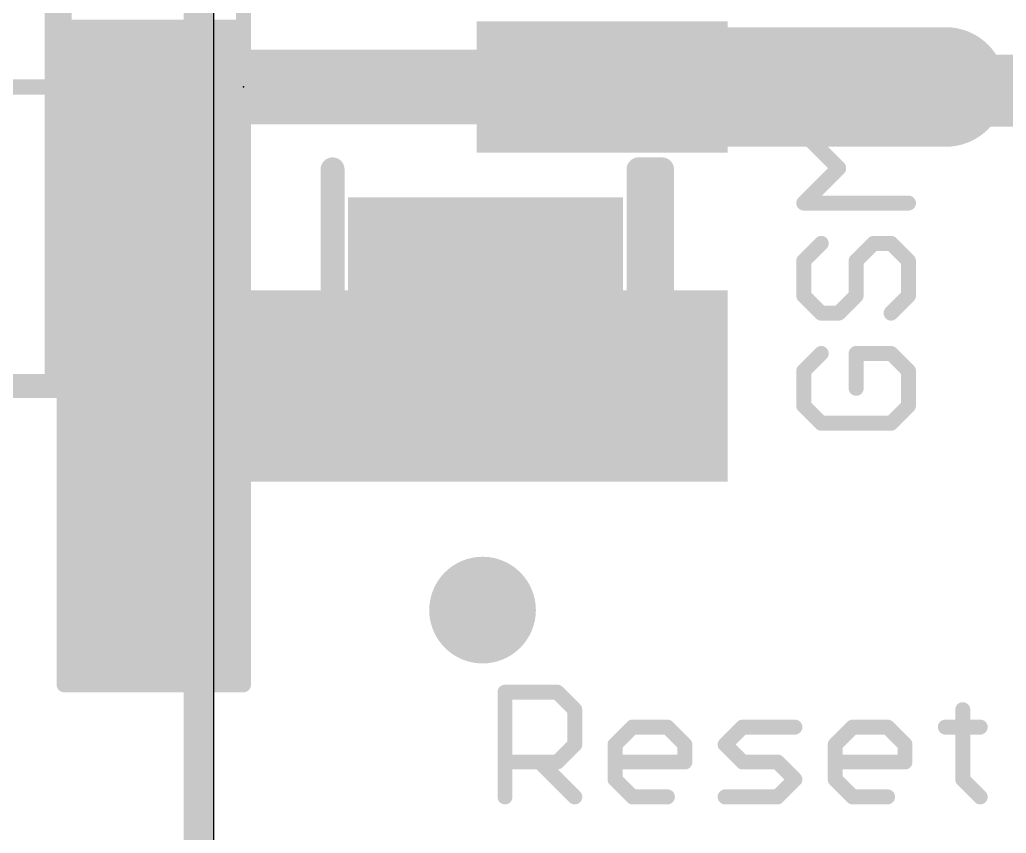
# Model space of a CAD drawing. Extents: x -21.4 to 69.1, y -5.3 to 64.3.
# Drawn here: x -1.65 to 6.74, y 17.53 to 24.45 of the extents above; entities that cross this region are included whole.
import ezdxf

# ---------------------------------------------------------------- set-up
doc = ezdxf.new("R2010")
doc.units = 0
for name, color, linetype in [('1', 12, 'CONTINUOUS'), ('16', 132, 'CONTINUOUS'), ('18', 110, 'CONTINUOUS'), ('20', 53, 'CONTINUOUS'), ('21', 40, 'CONTINUOUS'), ('23', 53, 'CONTINUOUS'), ('29', 253, 'CONTINUOUS'), ('30', 253, 'CONTINUOUS'), ('47', 253, 'CONTINUOUS'), ('51', 253, 'CONTINUOUS')]:
    doc.layers.add(name, color=color, linetype=linetype)

# ---------------------------------------------------------------- blocks, each defined once
blk = doc.blocks.new('RECT')
blk.add_solid([(-0.5, -0.5), (0.5, -0.5), (-0.5, 0.5), (0.5, 0.5)])
blk = doc.blocks.new('ROUNDV')
at = {"const_width": 0.5}
blk.add_lwpolyline([(0, -0.25, 1), (0, 0.25, 1), (0, -0.25)], format="xyb", dxfattribs=at)

msp = doc.modelspace()

# ---------------------------------------------------------------- linework, layer by layer
at = {"layer": '1'}
for points, const_width in [([(-0.127, 53.467), (-0.127, -0.762)], 0.254), ([(6.223, 23.876), (3.302, 23.876)], 1.016), ([(6.254, 23.845), (6.223, 23.876)], 0.6096), ([(7.793, 23.845), (6.254, 23.845)], 0.6096), ([(1.27, 20.701), (1.27, 22.8108)], 0.2032), ([(1.27, 22.8108), (3.3528, 22.8108)], 0.2032), ([(3.3528, 22.8108), (3.3528, 20.701)], 0.2032), ([(1.27, 22.7584), (3.3528, 22.7584)], 0.2032), ([(1.27, 22.5552), (3.3528, 22.5552)], 0.2032), ([(1.27, 22.352), (3.3528, 22.352)], 0.2032), ([(1.27, 22.1488), (3.3528, 22.1488)], 0.2032), ([(1.27, 21.9456), (3.3528, 21.9456)], 0.2032), ([(1.27, 21.7424), (3.3528, 21.7424)], 0.2032), ([(1.27, 21.5392), (3.3528, 21.5392)], 0.2032), ([(1.27, 21.336), (3.3528, 21.336)], 0.2032), ([(1.27, 21.1328), (3.3528, 21.1328)], 0.2032), ([(1.27, 20.9296), (3.3528, 20.9296)], 0.2032), ([(1.27, 20.7264), (3.3528, 20.7264)], 0.2032), ([(3.3528, 20.701), (1.27, 20.701)], 0.2032)]:
    msp.add_lwpolyline(points, dxfattribs=dict(at, const_width=const_width))
for points, const_width in [([(3.302, 24.13, 1), (3.302, 23.622)], 0.508), ([(6.223, 23.622, 1), (6.223, 24.13)], 0.508), ([(6.3308, 23.9838, 1), (6.1152, 23.7682)], 0.3048), ([(6.254, 23.9974, 1), (6.254, 23.6926)], 0.3048), ([(6.1462, 23.7372, 1), (6.3618, 23.9528)], 0.3048), ([(1.3208, 22.8108, 1), (1.2192, 22.8108)], 0.1016), ([(1.27, 22.8616, 1), (1.27, 22.76)], 0.1016), ([(3.4036, 22.8108, 1), (3.302, 22.8108)], 0.1016), ([(3.3528, 22.76, 1), (3.3528, 22.8616)], 0.1016), ([(1.27, 22.8092, 1), (1.27, 22.7076)], 0.1016), ([(3.3528, 22.7076, 1), (3.3528, 22.8092)], 0.1016), ([(1.27, 22.606, 1), (1.27, 22.5044)], 0.1016), ([(3.3528, 22.5044, 1), (3.3528, 22.606)], 0.1016), ([(1.27, 22.4028, 1), (1.27, 22.3012)], 0.1016), ([(3.3528, 22.3012, 1), (3.3528, 22.4028)], 0.1016), ([(1.27, 22.1996, 1), (1.27, 22.098)], 0.1016), ([(3.3528, 22.098, 1), (3.3528, 22.1996)], 0.1016), ([(1.27, 21.9964, 1), (1.27, 21.8948)], 0.1016), ([(3.3528, 21.8948, 1), (3.3528, 21.9964)], 0.1016), ([(1.27, 21.7932, 1), (1.27, 21.6916)], 0.1016), ([(3.3528, 21.6916, 1), (3.3528, 21.7932)], 0.1016), ([(1.27, 21.59, 1), (1.27, 21.4884)], 0.1016), ([(3.3528, 21.4884, 1), (3.3528, 21.59)], 0.1016), ([(1.27, 21.3868, 1), (1.27, 21.2852)], 0.1016), ([(3.3528, 21.2852, 1), (3.3528, 21.3868)], 0.1016), ([(1.27, 21.1836, 1), (1.27, 21.082)], 0.1016), ([(3.3528, 21.082, 1), (3.3528, 21.1836)], 0.1016), ([(1.27, 20.9804, 1), (1.27, 20.8788)], 0.1016), ([(3.3528, 20.8788, 1), (3.3528, 20.9804)], 0.1016), ([(1.27, 20.7772, 1), (1.27, 20.6756)], 0.1016), ([(1.27, 20.7518, 1), (1.27, 20.6502)], 0.1016), ([(3.3528, 20.6756, 1), (3.3528, 20.7772)], 0.1016), ([(3.3528, 20.6502, 1), (3.3528, 20.7518)], 0.1016), ([(1.2192, 20.701, 1), (1.3208, 20.701)], 0.1016), ([(3.302, 20.701, 1), (3.4036, 20.701)], 0.1016)]:
    msp.add_lwpolyline(points, format="xyb", dxfattribs=dict(at, const_width=const_width))
at = {"layer": '16', "const_width": 0.254}
msp.add_lwpolyline([(-0.127, 53.467), (-0.127, -0.762)], dxfattribs=at)
at = {"layer": '20'}
msp.add_line((0, 46.228), (0, 0), dxfattribs=at)
at = {"layer": '21', "const_width": 0.0635}
for points in [[(5.0157, 23.5145, 1), (5.0157, 23.451)], [(5.0382, 23.5052, 1), (4.9933, 23.4603)], [(5.9055, 23.451, 1), (5.9055, 23.5145)], [(5.2899, 23.1637, 1), (5.3348, 23.2086)], [(5.3348, 23.1637, 1), (5.2899, 23.2086)], [(5.0157, 22.9213, 1), (5.0157, 22.8578)], [(4.9933, 22.912, 1), (5.0382, 22.8671)], [(5.9055, 22.8578, 1), (5.9055, 22.9213)], [(5.1865, 22.5247, 1), (5.1416, 22.5696)], [(5.6089, 22.5789, 1), (5.6089, 22.5154)], [(5.6314, 22.5247, 1), (5.5865, 22.5696)], [(5.7797, 22.5696, 1), (5.7348, 22.5247)], [(5.7572, 22.5154, 1), (5.7572, 22.5789)], [(5.0475, 22.3989, 1), (4.984, 22.3989)], [(4.9933, 22.4213, 1), (5.0382, 22.3764)], [(5.4924, 22.3989, 1), (5.4289, 22.3989)], [(5.4382, 22.4213, 1), (5.4831, 22.3764)], [(5.9372, 22.3989, 1), (5.8738, 22.3989)], [(5.883, 22.3764, 1), (5.928, 22.4213)], [(5.0382, 22.1248, 1), (4.9933, 22.0799)], [(4.984, 22.1023, 1), (5.0475, 22.1023)], [(5.4289, 22.1023, 1), (5.4924, 22.1023)], [(5.4831, 22.0799, 1), (5.4382, 22.1248)], [(5.8738, 22.1023, 1), (5.9372, 22.1023)], [(5.928, 22.0799, 1), (5.883, 22.1248)], [(5.164, 21.9858, 1), (5.164, 21.9223)], [(5.1416, 21.9316, 1), (5.1865, 21.9765)], [(5.2899, 21.9765, 1), (5.3348, 21.9316)], [(5.3123, 21.9223, 1), (5.3123, 21.9858)], [(5.7348, 21.9765, 1), (5.7797, 21.9316)], [(5.1865, 21.5892, 1), (5.1416, 21.6341)], [(5.4924, 21.6117, 1), (5.4289, 21.6117)], [(5.4606, 21.6434, 1), (5.4606, 21.5799)], [(5.7797, 21.6341, 1), (5.7348, 21.5892)], [(5.7572, 21.5799, 1), (5.7572, 21.6434)], [(5.0475, 21.4634, 1), (4.984, 21.4634)], [(4.9933, 21.4858, 1), (5.0382, 21.4409)], [(5.9372, 21.4634, 1), (5.8738, 21.4634)], [(5.883, 21.4409, 1), (5.928, 21.4858)], [(5.4289, 21.3151, 1), (5.4924, 21.3151)], [(5.0382, 21.1892, 1), (4.9933, 21.1443)], [(5.928, 21.1443, 1), (5.883, 21.1892)], [(4.984, 21.1668, 1), (5.0475, 21.1668)], [(5.8738, 21.1668, 1), (5.9372, 21.1668)], [(5.164, 21.0502, 1), (5.164, 20.9868)], [(5.1416, 20.996, 1), (5.1865, 21.041)], [(5.7348, 21.041, 1), (5.7797, 20.996)], [(5.7572, 20.9868, 1), (5.7572, 21.0502)], [(2.5083, 18.7333, 1), (2.4447, 18.7333)], [(2.4765, 18.765, 1), (2.4765, 18.7015)], [(2.9438, 18.7557, 1), (2.8989, 18.7108)], [(2.9214, 18.7015, 1), (2.9214, 18.765)], [(3.1014, 18.585, 1), (3.0379, 18.585)], [(3.0472, 18.5625, 1), (3.0921, 18.6074)], [(6.3986, 18.585, 1), (6.3351, 18.585)], [(3.5603, 18.4684, 1), (3.5603, 18.4049)], [(3.5828, 18.4142, 1), (3.5379, 18.4591)], [(3.8793, 18.4591, 1), (3.8344, 18.4142)], [(3.8569, 18.4049, 1), (3.8569, 18.4684)], [(4.4958, 18.4684, 1), (4.4958, 18.4049)], [(4.5183, 18.4142, 1), (4.4734, 18.4591)], [(4.9407, 18.4049, 1), (4.9407, 18.4684)], [(5.4313, 18.4684, 1), (5.4313, 18.4049)], [(5.4538, 18.4142, 1), (5.4089, 18.4591)], [(5.7504, 18.4591, 1), (5.7055, 18.4142)], [(5.7279, 18.4049, 1), (5.7279, 18.4684)], [(6.2186, 18.4684, 1), (6.2186, 18.4049)], [(6.5152, 18.4049, 1), (6.5152, 18.4684)], [(3.0379, 18.2884, 1), (3.1014, 18.2884)], [(3.0921, 18.2659, 1), (3.0472, 18.3108)], [(3.4438, 18.2884, 1), (3.3803, 18.2884)], [(3.3896, 18.3108, 1), (3.4345, 18.2659)], [(4.0369, 18.2884, 1), (3.9734, 18.2884)], [(3.9827, 18.2659, 1), (4.0276, 18.3108)], [(4.37, 18.3108, 1), (4.3251, 18.2659)], [(4.3251, 18.3108, 1), (4.37, 18.2659)], [(5.3148, 18.2884, 1), (5.2513, 18.2884)], [(5.2606, 18.3108, 1), (5.3055, 18.2659)], [(5.908, 18.2884, 1), (5.8445, 18.2884)], [(5.8538, 18.2659, 1), (5.8987, 18.3108)], [(2.4765, 18.1718, 1), (2.4765, 18.1083)], [(2.7955, 18.1625, 1), (2.7506, 18.1176)], [(2.8989, 18.1625, 1), (2.9438, 18.1176)], [(2.9214, 18.1083, 1), (2.9214, 18.1718)], [(3.412, 18.1718, 1), (3.412, 18.1083)], [(4.0052, 18.1083, 1), (4.0052, 18.1718)], [(4.4958, 18.1718, 1), (4.4958, 18.1083)], [(4.4734, 18.1176, 1), (4.5183, 18.1625)], [(4.8149, 18.1625, 1), (4.77, 18.1176)], [(4.7924, 18.1083, 1), (4.7924, 18.1718)], [(5.2831, 18.1718, 1), (5.2831, 18.1083)], [(5.8762, 18.1083, 1), (5.8762, 18.1718)], [(3.9734, 18.1401, 1), (4.0369, 18.1401)], [(5.8445, 18.1401, 1), (5.908, 18.1401)], [(3.4345, 18.0142, 1), (3.3896, 17.9693)], [(4.9632, 17.9693, 1), (4.9183, 18.0142)], [(4.9183, 17.9693, 1), (4.9632, 18.0142)], [(5.3055, 18.0142, 1), (5.2606, 17.9693)], [(6.3893, 18.0142, 1), (6.3444, 17.9693)], [(3.3803, 17.9918, 1), (3.4438, 17.9918)], [(5.2513, 17.9918, 1), (5.3148, 17.9918)], [(6.3351, 17.9918, 1), (6.3986, 17.9918)], [(2.4447, 17.8435, 1), (2.5083, 17.8435)], [(3.0472, 17.821, 1), (3.0921, 17.866)], [(3.5603, 17.8753, 1), (3.5603, 17.8118)], [(3.5379, 17.821, 1), (3.5828, 17.866)], [(3.8569, 17.8118, 1), (3.8569, 17.8753)], [(4.3475, 17.8753, 1), (4.3475, 17.8118)], [(4.77, 17.866, 1), (4.8149, 17.821)], [(4.7924, 17.8118, 1), (4.7924, 17.8753)], [(5.4313, 17.8753, 1), (5.4313, 17.8118)], [(5.4089, 17.821, 1), (5.4538, 17.866)], [(5.7279, 17.8118, 1), (5.7279, 17.8753)], [(6.4927, 17.821, 1), (6.5376, 17.866)]]:
    msp.add_lwpolyline(points, format="xyb", dxfattribs=at)
at = {"layer": '21', "const_width": 0.127}
for points in [[(5.3123, 23.1861), (5.0157, 23.4827)], [(5.0157, 23.4827), (5.9055, 23.4827)], [(5.0157, 22.8895), (5.3123, 23.1861)], [(5.9055, 22.8895), (5.0157, 22.8895)], [(5.164, 22.5472), (5.0157, 22.3989)], [(5.4606, 22.3989), (5.6089, 22.5472)], [(5.6089, 22.5472), (5.7572, 22.5472)], [(5.7572, 22.5472), (5.9055, 22.3989)], [(5.0157, 22.3989), (5.0157, 22.1023)], [(5.4606, 22.1023), (5.4606, 22.3989)], [(5.9055, 22.3989), (5.9055, 22.1023)], [(5.0157, 22.1023), (5.164, 21.954)], [(5.3123, 21.954), (5.4606, 22.1023)], [(5.9055, 22.1023), (5.7572, 21.954)], [(5.164, 21.954), (5.3123, 21.954)], [(5.164, 21.6117), (5.0157, 21.4634)], [(5.7572, 21.6117), (5.4606, 21.6117)], [(5.4606, 21.6117), (5.4606, 21.3151)], [(5.9055, 21.4634), (5.7572, 21.6117)], [(5.0157, 21.4634), (5.0157, 21.1668)], [(5.9055, 21.1668), (5.9055, 21.4634)], [(5.0157, 21.1668), (5.164, 21.0185)], [(5.7572, 21.0185), (5.9055, 21.1668)], [(5.164, 21.0185), (5.7572, 21.0185)], [(2.4765, 17.8435), (2.4765, 18.7333)], [(2.4765, 18.7333), (2.9214, 18.7333)], [(2.9214, 18.7333), (3.0697, 18.585)], [(3.0697, 18.585), (3.0697, 18.2884)], [(6.3669, 18.585), (6.3669, 17.9918)], [(3.412, 18.2884), (3.5603, 18.4367)], [(3.5603, 18.4367), (3.8569, 18.4367)], [(3.8569, 18.4367), (4.0052, 18.2884)], [(4.3475, 18.2884), (4.4958, 18.4367)], [(4.4958, 18.4367), (4.9407, 18.4367)], [(5.2831, 18.2884), (5.4313, 18.4367)], [(5.4313, 18.4367), (5.7279, 18.4367)], [(5.7279, 18.4367), (5.8762, 18.2884)], [(6.2186, 18.4367), (6.5152, 18.4367)], [(3.0697, 18.2884), (2.9214, 18.1401)], [(3.412, 17.9918), (3.412, 18.2884)], [(4.0052, 18.2884), (4.0052, 18.1401)], [(4.4958, 18.1401), (4.3475, 18.2884)], [(5.2831, 17.9918), (5.2831, 18.2884)], [(5.8762, 18.2884), (5.8762, 18.1401)], [(2.9214, 18.1401), (2.4765, 18.1401)], [(2.7731, 18.1401), (3.0697, 17.8435)], [(4.0052, 18.1401), (3.412, 18.1401)], [(4.7924, 18.1401), (4.4958, 18.1401)], [(4.9407, 17.9918), (4.7924, 18.1401)], [(5.8762, 18.1401), (5.2831, 18.1401)], [(3.5603, 17.8435), (3.412, 17.9918)], [(4.7924, 17.8435), (4.9407, 17.9918)], [(5.4313, 17.8435), (5.2831, 17.9918)], [(6.3669, 17.9918), (6.5152, 17.8435)], [(3.8569, 17.8435), (3.5603, 17.8435)], [(4.3475, 17.8435), (4.7924, 17.8435)], [(5.7279, 17.8435), (5.4313, 17.8435)]]:
    msp.add_lwpolyline(points, dxfattribs=at)
at = {"layer": '23'}
msp.add_point((0.254, 23.876), dxfattribs=at)
at = {"layer": '47', "const_width": 0.13}
msp.add_lwpolyline([(0.254, 23.876), (-13.253, 23.876)], dxfattribs=at)
at = {"layer": '47', "const_width": 0.065}
msp.add_lwpolyline([(0.254, 23.8435, 1), (0.254, 23.9085)], format="xyb", dxfattribs=at)
at = {"layer": '51'}
msp.add_line((0, 53.34), (0, 0), dxfattribs=at)
for points, const_width in [([(-1.27, 18.796), (-1.27, 28.956)], 0.127), ([(0.254, 28.956), (0.254, 18.796)], 0.127), ([(-1.27, 20.828), (-1.27, 26.924)], 0.127), ([(-1.3335, 26.416), (-1.3335, 21.336)], 0.2032), ([(0.254, 25.908), (0.254, 21.844)], 0.127), ([(-1.27, 24.384), (0.254, 24.384)], 0.127), ([(-1.27, 24.384), (0.254, 24.384)], 0.127), ([(-1.27, 24.257), (0.254, 24.257)], 0.127), ([(-1.27, 24.257), (0.254, 24.257)], 0.127), ([(-1.27, 24.13), (0.254, 24.13)], 0.127), ([(-1.27, 24.13), (0.254, 24.13)], 0.127), ([(-1.27, 24.003), (0.254, 24.003)], 0.127), ([(-1.27, 24.003), (0.254, 24.003)], 0.127), ([(-1.27, 23.876), (0.254, 23.876)], 0.127), ([(-1.27, 23.876), (0.254, 23.876)], 0.127), ([(-1.27, 23.749), (0.254, 23.749)], 0.127), ([(-1.27, 23.749), (0.254, 23.749)], 0.127), ([(-1.27, 23.622), (0.254, 23.622)], 0.127), ([(-1.27, 23.622), (0.254, 23.622)], 0.127), ([(-1.27, 23.495), (0.254, 23.495)], 0.127), ([(-1.27, 23.495), (0.254, 23.495)], 0.127), ([(-1.27, 23.368), (0.254, 23.368)], 0.127), ([(-1.27, 23.368), (0.254, 23.368)], 0.127), ([(-1.27, 23.241), (0.254, 23.241)], 0.127), ([(-1.27, 23.241), (0.254, 23.241)], 0.127), ([(1.0114, 21.776), (1.0114, 23.176)], 0.2032), ([(3.6114, 21.776), (3.6114, 23.176)], 0.2032), ([(3.8114, 23.176), (3.6114, 23.176)], 0.2032), ([(3.7114, 21.876), (3.7114, 23.176)], 0.2032), ([(3.8114, 21.776), (3.8114, 23.176)], 0.2032), ([(-1.27, 23.114), (0.254, 23.114)], 0.127), ([(-1.27, 23.114), (0.254, 23.114)], 0.127), ([(-1.27, 22.987), (0.254, 22.987)], 0.127), ([(-1.27, 22.987), (0.254, 22.987)], 0.127), ([(-1.27, 22.86), (0.254, 22.86)], 0.127), ([(-1.27, 22.86), (0.254, 22.86)], 0.127), ([(-1.27, 22.733), (0.254, 22.733)], 0.127), ([(-1.27, 22.733), (0.254, 22.733)], 0.127), ([(-1.27, 22.606), (0.254, 22.606)], 0.127), ([(-1.27, 22.606), (0.254, 22.606)], 0.127), ([(-1.27, 22.479), (0.254, 22.479)], 0.127), ([(-1.27, 22.479), (0.254, 22.479)], 0.127), ([(-1.27, 22.352), (0.254, 22.352)], 0.127), ([(-1.27, 22.352), (0.254, 22.352)], 0.127), ([(-1.27, 22.225), (0.254, 22.225)], 0.127), ([(-1.27, 22.225), (0.254, 22.225)], 0.127), ([(-1.27, 22.098), (0.254, 22.098)], 0.127), ([(-1.27, 22.098), (0.254, 22.098)], 0.127), ([(-1.27, 21.971), (0.254, 21.971)], 0.127), ([(-1.27, 21.971), (0.254, 21.971)], 0.127), ([(-1.27, 21.844), (0.254, 21.844)], 0.127), ([(-1.27, 21.844), (0.254, 21.844)], 0.127), ([(0.254, 21.844), (4.064, 21.844)], 0.127), ([(4.064, 21.844), (4.064, 20.828)], 0.127), ([(1.0114, 21.776), (3.6114, 21.776)], 0.2032), ([(3.8114, 21.776), (3.6114, 21.776)], 0.2032), ([(-1.27, 21.717), (4.064, 21.717)], 0.127), ([(-1.27, 21.717), (0.254, 21.717)], 0.127), ([(-1.27, 21.59), (4.064, 21.59)], 0.127), ([(-1.27, 21.59), (0.254, 21.59)], 0.127), ([(-1.27, 21.463), (4.064, 21.463)], 0.127), ([(-1.27, 21.463), (0.254, 21.463)], 0.127), ([(-1.3335, 21.336), (-3.2385, 21.336)], 0.2032), ([(-1.27, 21.336), (4.064, 21.336)], 0.127), ([(-1.27, 21.336), (0.254, 21.336)], 0.127), ([(-1.27, 21.209), (4.064, 21.209)], 0.127), ([(-1.27, 21.209), (0.254, 21.209)], 0.127), ([(-1.27, 21.082), (4.064, 21.082)], 0.127), ([(-1.27, 21.082), (0.254, 21.082)], 0.127), ([(-1.27, 20.955), (4.064, 20.955)], 0.127), ([(-1.27, 20.955), (0.254, 20.955)], 0.127), ([(4.064, 20.828), (-1.27, 20.828)], 0.127), ([(-1.27, 20.828), (4.064, 20.828)], 0.127), ([(-1.27, 20.828), (0.254, 20.828)], 0.127), ([(-1.27, 20.701), (0.254, 20.701)], 0.127), ([(-1.27, 20.574), (0.254, 20.574)], 0.127), ([(-1.27, 20.447), (0.254, 20.447)], 0.127), ([(-1.27, 20.32), (0.254, 20.32)], 0.127), ([(-1.27, 20.193), (0.254, 20.193)], 0.127), ([(-1.27, 20.066), (0.254, 20.066)], 0.127), ([(-1.27, 19.939), (0.254, 19.939)], 0.127), ([(-1.27, 19.812), (0.254, 19.812)], 0.127), ([(-1.27, 19.685), (0.254, 19.685)], 0.127), ([(-1.27, 19.558), (0.254, 19.558)], 0.127), ([(-1.27, 19.431), (0.254, 19.431)], 0.127), ([(-1.27, 19.304), (0.254, 19.304)], 0.127), ([(-1.27, 19.177), (0.254, 19.177)], 0.127), ([(-1.27, 19.05), (0.254, 19.05)], 0.127), ([(-1.27, 18.923), (0.254, 18.923)], 0.127), ([(0.254, 18.796), (-1.27, 18.796)], 0.127), ([(-1.27, 18.796), (0.254, 18.796)], 0.127)]:
    msp.add_lwpolyline(points, dxfattribs=dict(at, const_width=const_width))
for points, const_width in [([(-1.27, 24.4157, 1), (-1.27, 24.3523)], 0.0635), ([(-1.27, 24.4157, 1), (-1.27, 24.3523)], 0.0635), ([(0.254, 24.3523, 1), (0.254, 24.4157)], 0.0635), ([(0.254, 24.3523, 1), (0.254, 24.4157)], 0.0635), ([(-1.27, 24.2888, 1), (-1.27, 24.2253)], 0.0635), ([(-1.27, 24.2888, 1), (-1.27, 24.2253)], 0.0635), ([(0.254, 24.2253, 1), (0.254, 24.2888)], 0.0635), ([(0.254, 24.2253, 1), (0.254, 24.2888)], 0.0635), ([(-1.27, 24.1618, 1), (-1.27, 24.0983)], 0.0635), ([(-1.27, 24.1618, 1), (-1.27, 24.0983)], 0.0635), ([(0.254, 24.0983, 1), (0.254, 24.1618)], 0.0635), ([(0.254, 24.0983, 1), (0.254, 24.1618)], 0.0635), ([(-1.27, 24.0347, 1), (-1.27, 23.9713)], 0.0635), ([(-1.27, 24.0347, 1), (-1.27, 23.9713)], 0.0635), ([(0.254, 23.9713, 1), (0.254, 24.0347)], 0.0635), ([(0.254, 23.9713, 1), (0.254, 24.0347)], 0.0635), ([(-1.27, 23.9078, 1), (-1.27, 23.8443)], 0.0635), ([(-1.27, 23.9078, 1), (-1.27, 23.8443)], 0.0635), ([(0.254, 23.8443, 1), (0.254, 23.9078)], 0.0635), ([(0.254, 23.8443, 1), (0.254, 23.9078)], 0.0635), ([(-1.27, 23.7808, 1), (-1.27, 23.7173)], 0.0635), ([(-1.27, 23.7808, 1), (-1.27, 23.7173)], 0.0635), ([(0.254, 23.7173, 1), (0.254, 23.7808)], 0.0635), ([(0.254, 23.7173, 1), (0.254, 23.7808)], 0.0635), ([(-1.27, 23.6537, 1), (-1.27, 23.5903)], 0.0635), ([(-1.27, 23.6537, 1), (-1.27, 23.5903)], 0.0635), ([(0.254, 23.5903, 1), (0.254, 23.6537)], 0.0635), ([(0.254, 23.5903, 1), (0.254, 23.6537)], 0.0635), ([(-1.27, 23.5267, 1), (-1.27, 23.4633)], 0.0635), ([(-1.27, 23.5267, 1), (-1.27, 23.4633)], 0.0635), ([(0.254, 23.4633, 1), (0.254, 23.5267)], 0.0635), ([(0.254, 23.4633, 1), (0.254, 23.5267)], 0.0635), ([(-1.27, 23.3998, 1), (-1.27, 23.3363)], 0.0635), ([(-1.27, 23.3998, 1), (-1.27, 23.3363)], 0.0635), ([(0.254, 23.3363, 1), (0.254, 23.3998)], 0.0635), ([(0.254, 23.3363, 1), (0.254, 23.3998)], 0.0635), ([(-1.27, 23.2727, 1), (-1.27, 23.2093)], 0.0635), ([(-1.27, 23.2727, 1), (-1.27, 23.2093)], 0.0635), ([(0.254, 23.2093, 1), (0.254, 23.2727)], 0.0635), ([(0.254, 23.2093, 1), (0.254, 23.2727)], 0.0635), ([(1.0622, 23.176, 1), (0.9606, 23.176)], 0.1016), ([(3.6622, 23.176, 1), (3.5606, 23.176)], 0.1016), ([(3.6114, 23.2268, 1), (3.6114, 23.1252)], 0.1016), ([(3.7622, 23.176, 1), (3.6606, 23.176)], 0.1016), ([(3.8622, 23.176, 1), (3.7606, 23.176)], 0.1016), ([(3.8114, 23.1252, 1), (3.8114, 23.2268)], 0.1016), ([(-1.27, 23.1457, 1), (-1.27, 23.0823)], 0.0635), ([(-1.27, 23.1457, 1), (-1.27, 23.0823)], 0.0635), ([(0.254, 23.0823, 1), (0.254, 23.1457)], 0.0635), ([(0.254, 23.0823, 1), (0.254, 23.1457)], 0.0635), ([(-1.27, 23.0188, 1), (-1.27, 22.9553)], 0.0635), ([(-1.27, 23.0188, 1), (-1.27, 22.9553)], 0.0635), ([(0.254, 22.9553, 1), (0.254, 23.0188)], 0.0635), ([(0.254, 22.9553, 1), (0.254, 23.0188)], 0.0635), ([(-1.27, 22.8917, 1), (-1.27, 22.8283)], 0.0635), ([(-1.27, 22.8917, 1), (-1.27, 22.8283)], 0.0635), ([(0.254, 22.8283, 1), (0.254, 22.8917)], 0.0635), ([(0.254, 22.8283, 1), (0.254, 22.8917)], 0.0635), ([(-1.27, 22.7647, 1), (-1.27, 22.7013)], 0.0635), ([(-1.27, 22.7647, 1), (-1.27, 22.7013)], 0.0635), ([(0.254, 22.7013, 1), (0.254, 22.7647)], 0.0635), ([(0.254, 22.7013, 1), (0.254, 22.7647)], 0.0635), ([(-1.27, 22.6378, 1), (-1.27, 22.5743)], 0.0635), ([(-1.27, 22.6378, 1), (-1.27, 22.5743)], 0.0635), ([(0.254, 22.5743, 1), (0.254, 22.6378)], 0.0635), ([(0.254, 22.5743, 1), (0.254, 22.6378)], 0.0635), ([(-1.27, 22.5108, 1), (-1.27, 22.4473)], 0.0635), ([(-1.27, 22.5108, 1), (-1.27, 22.4473)], 0.0635), ([(0.254, 22.4473, 1), (0.254, 22.5108)], 0.0635), ([(0.254, 22.4473, 1), (0.254, 22.5108)], 0.0635), ([(-1.27, 22.3837, 1), (-1.27, 22.3203)], 0.0635), ([(-1.27, 22.3837, 1), (-1.27, 22.3203)], 0.0635), ([(0.254, 22.3203, 1), (0.254, 22.3837)], 0.0635), ([(0.254, 22.3203, 1), (0.254, 22.3837)], 0.0635), ([(-1.27, 22.2568, 1), (-1.27, 22.1933)], 0.0635), ([(-1.27, 22.2568, 1), (-1.27, 22.1933)], 0.0635), ([(0.254, 22.1933, 1), (0.254, 22.2568)], 0.0635), ([(0.254, 22.1933, 1), (0.254, 22.2568)], 0.0635), ([(-1.27, 22.1298, 1), (-1.27, 22.0663)], 0.0635), ([(-1.27, 22.1298, 1), (-1.27, 22.0663)], 0.0635), ([(0.254, 22.0663, 1), (0.254, 22.1298)], 0.0635), ([(0.254, 22.0663, 1), (0.254, 22.1298)], 0.0635), ([(-1.27, 22.0027, 1), (-1.27, 21.9393)], 0.0635), ([(-1.27, 22.0027, 1), (-1.27, 21.9393)], 0.0635), ([(0.254, 21.9393, 1), (0.254, 22.0027)], 0.0635), ([(0.254, 21.9393, 1), (0.254, 22.0027)], 0.0635), ([(-1.27, 21.8758, 1), (-1.27, 21.8123)], 0.0635), ([(-1.27, 21.8758, 1), (-1.27, 21.8123)], 0.0635), ([(0.254, 21.8758, 1), (0.254, 21.8123)], 0.0635), ([(0.254, 21.8123, 1), (0.254, 21.8758)], 0.0635), ([(0.254, 21.8123, 1), (0.254, 21.8758)], 0.0635), ([(3.6606, 21.876, 1), (3.7622, 21.876)], 0.1016), ([(4.0957, 21.844, 1), (4.0323, 21.844)], 0.0635), ([(4.064, 21.8123, 1), (4.064, 21.8758)], 0.0635), ([(0.2223, 21.844, 1), (0.2858, 21.844)], 0.0635), ([(1.0114, 21.8268, 1), (1.0114, 21.7252)], 0.1016), ([(0.9606, 21.776, 1), (1.0622, 21.776)], 0.1016), ([(3.6114, 21.8268, 1), (3.6114, 21.7252)], 0.1016), ([(3.5606, 21.776, 1), (3.6622, 21.776)], 0.1016), ([(3.6114, 21.7252, 1), (3.6114, 21.8268)], 0.1016), ([(3.7606, 21.776, 1), (3.8622, 21.776)], 0.1016), ([(3.8114, 21.7252, 1), (3.8114, 21.8268)], 0.1016), ([(-1.27, 21.7488, 1), (-1.27, 21.6853)], 0.0635), ([(-1.27, 21.7488, 1), (-1.27, 21.6853)], 0.0635), ([(0.254, 21.6853, 1), (0.254, 21.7488)], 0.0635), ([(4.064, 21.6853, 1), (4.064, 21.7488)], 0.0635), ([(-1.27, 21.6217, 1), (-1.27, 21.5583)], 0.0635), ([(-1.27, 21.6217, 1), (-1.27, 21.5583)], 0.0635), ([(0.254, 21.5583, 1), (0.254, 21.6217)], 0.0635), ([(4.064, 21.5583, 1), (4.064, 21.6217)], 0.0635), ([(-1.27, 21.4947, 1), (-1.27, 21.4313)], 0.0635), ([(-1.27, 21.4947, 1), (-1.27, 21.4313)], 0.0635), ([(0.254, 21.4313, 1), (0.254, 21.4947)], 0.0635), ([(4.064, 21.4313, 1), (4.064, 21.4947)], 0.0635), ([(-1.3843, 21.336, 1), (-1.2827, 21.336)], 0.1016), ([(-1.3335, 21.2852, 1), (-1.3335, 21.3868)], 0.1016), ([(-1.27, 21.3678, 1), (-1.27, 21.3043)], 0.0635), ([(-1.27, 21.3678, 1), (-1.27, 21.3043)], 0.0635), ([(0.254, 21.3043, 1), (0.254, 21.3678)], 0.0635), ([(4.064, 21.3043, 1), (4.064, 21.3678)], 0.0635), ([(-1.27, 21.2407, 1), (-1.27, 21.1773)], 0.0635), ([(-1.27, 21.2407, 1), (-1.27, 21.1773)], 0.0635), ([(0.254, 21.1773, 1), (0.254, 21.2407)], 0.0635), ([(4.064, 21.1773, 1), (4.064, 21.2407)], 0.0635), ([(-1.27, 21.1137, 1), (-1.27, 21.0503)], 0.0635), ([(-1.27, 21.1137, 1), (-1.27, 21.0503)], 0.0635), ([(0.254, 21.0503, 1), (0.254, 21.1137)], 0.0635), ([(4.064, 21.0503, 1), (4.064, 21.1137)], 0.0635), ([(-1.27, 20.9868, 1), (-1.27, 20.9233)], 0.0635), ([(-1.27, 20.9868, 1), (-1.27, 20.9233)], 0.0635), ([(0.254, 20.9233, 1), (0.254, 20.9868)], 0.0635), ([(4.064, 20.9233, 1), (4.064, 20.9868)], 0.0635), ([(-1.27, 20.8597, 1), (-1.27, 20.7963)], 0.0635), ([(-1.27, 20.8597, 1), (-1.27, 20.7963)], 0.0635), ([(-1.27, 20.8597, 1), (-1.27, 20.7963)], 0.0635), ([(0.254, 20.7963, 1), (0.254, 20.8597)], 0.0635), ([(4.064, 20.7963, 1), (4.064, 20.8597)], 0.0635), ([(4.064, 20.7963, 1), (4.064, 20.8597)], 0.0635), ([(-1.3017, 20.828, 1), (-1.2383, 20.828)], 0.0635), ([(4.0323, 20.828, 1), (4.0957, 20.828)], 0.0635), ([(-1.27, 20.7327, 1), (-1.27, 20.6693)], 0.0635), ([(0.254, 20.6693, 1), (0.254, 20.7327)], 0.0635), ([(-1.27, 20.6058, 1), (-1.27, 20.5423)], 0.0635), ([(0.254, 20.5423, 1), (0.254, 20.6058)], 0.0635), ([(-1.27, 20.4788, 1), (-1.27, 20.4153)], 0.0635), ([(0.254, 20.4153, 1), (0.254, 20.4788)], 0.0635), ([(-1.27, 20.3517, 1), (-1.27, 20.2883)], 0.0635), ([(0.254, 20.2883, 1), (0.254, 20.3517)], 0.0635), ([(-1.27, 20.2248, 1), (-1.27, 20.1613)], 0.0635), ([(0.254, 20.1613, 1), (0.254, 20.2248)], 0.0635), ([(-1.27, 20.0978, 1), (-1.27, 20.0343)], 0.0635), ([(0.254, 20.0343, 1), (0.254, 20.0978)], 0.0635), ([(-1.27, 19.9707, 1), (-1.27, 19.9073)], 0.0635), ([(0.254, 19.9073, 1), (0.254, 19.9707)], 0.0635), ([(-1.27, 19.8438, 1), (-1.27, 19.7803)], 0.0635), ([(0.254, 19.7803, 1), (0.254, 19.8438)], 0.0635), ([(-1.27, 19.7168, 1), (-1.27, 19.6533)], 0.0635), ([(0.254, 19.6533, 1), (0.254, 19.7168)], 0.0635), ([(-1.27, 19.5897, 1), (-1.27, 19.5263)], 0.0635), ([(0.254, 19.5263, 1), (0.254, 19.5897)], 0.0635), ([(-1.27, 19.4627, 1), (-1.27, 19.3993)], 0.0635), ([(0.254, 19.3993, 1), (0.254, 19.4627)], 0.0635), ([(-1.27, 19.3358, 1), (-1.27, 19.2723)], 0.0635), ([(0.254, 19.2723, 1), (0.254, 19.3358)], 0.0635), ([(-1.27, 19.2087, 1), (-1.27, 19.1453)], 0.0635), ([(0.254, 19.1453, 1), (0.254, 19.2087)], 0.0635), ([(-1.27, 19.0817, 1), (-1.27, 19.0183)], 0.0635), ([(0.254, 19.0183, 1), (0.254, 19.0817)], 0.0635), ([(-1.27, 18.9548, 1), (-1.27, 18.8913)], 0.0635), ([(0.254, 18.8913, 1), (0.254, 18.9548)], 0.0635), ([(-1.27, 18.8277, 1), (-1.27, 18.7643)], 0.0635), ([(-1.27, 18.8277, 1), (-1.27, 18.7643)], 0.0635), ([(-1.3017, 18.796, 1), (-1.2383, 18.796)], 0.0635), ([(0.2223, 18.796, 1), (0.2858, 18.796)], 0.0635), ([(0.254, 18.7643, 1), (0.254, 18.8277)], 0.0635), ([(0.254, 18.7643, 1), (0.254, 18.8277)], 0.0635)]:
    msp.add_lwpolyline(points, format="xyb", dxfattribs=dict(at, const_width=const_width))

# ---------------------------------------------------------------- block references
at = {"layer": '1', "rotation": 90}
for p, xscale, yscale in [((3.302, 23.876), 1.016, 2.032), ((2.286, 21.336), 1.524, 4.064)]:
    msp.add_blockref('RECT', p, dxfattribs=dict(at, xscale=xscale, yscale=yscale))
at = {"layer": '16', "xscale": 1.524, "yscale": 4.064, "rotation": 90}
msp.add_blockref('RECT', (2.286, 21.336), dxfattribs=at)
at = {"layer": '18', "xscale": 0.9064, "yscale": 0.9064}
msp.add_blockref('ROUNDV', (2.286, 19.431), dxfattribs=at)
msp.add_blockref('ROUNDV', (2.286, 19.431), dxfattribs=at)
at = {"layer": '29'}
for p, xscale, yscale, rotation in [((3.302, 23.876), 1.1176, 2.1336, 90), ((2.3114, 22.4806), 2.3368, 0.9144, 180), ((2.286, 21.336), 1.6256, 4.1656, 90)]:
    msp.add_blockref('RECT', p, dxfattribs=dict(at, xscale=xscale, yscale=yscale, rotation=rotation))
at = {"layer": '30', "xscale": 1.6256, "yscale": 4.1656, "rotation": 90}
msp.add_blockref('RECT', (2.286, 21.336), dxfattribs=at)
at = {"layer": '51', "xscale": 3.175, "yscale": 0.635}
msp.add_blockref('RECT', (1.8415, 23.876), dxfattribs=at)

doc.saveas('drawing.dxf')
